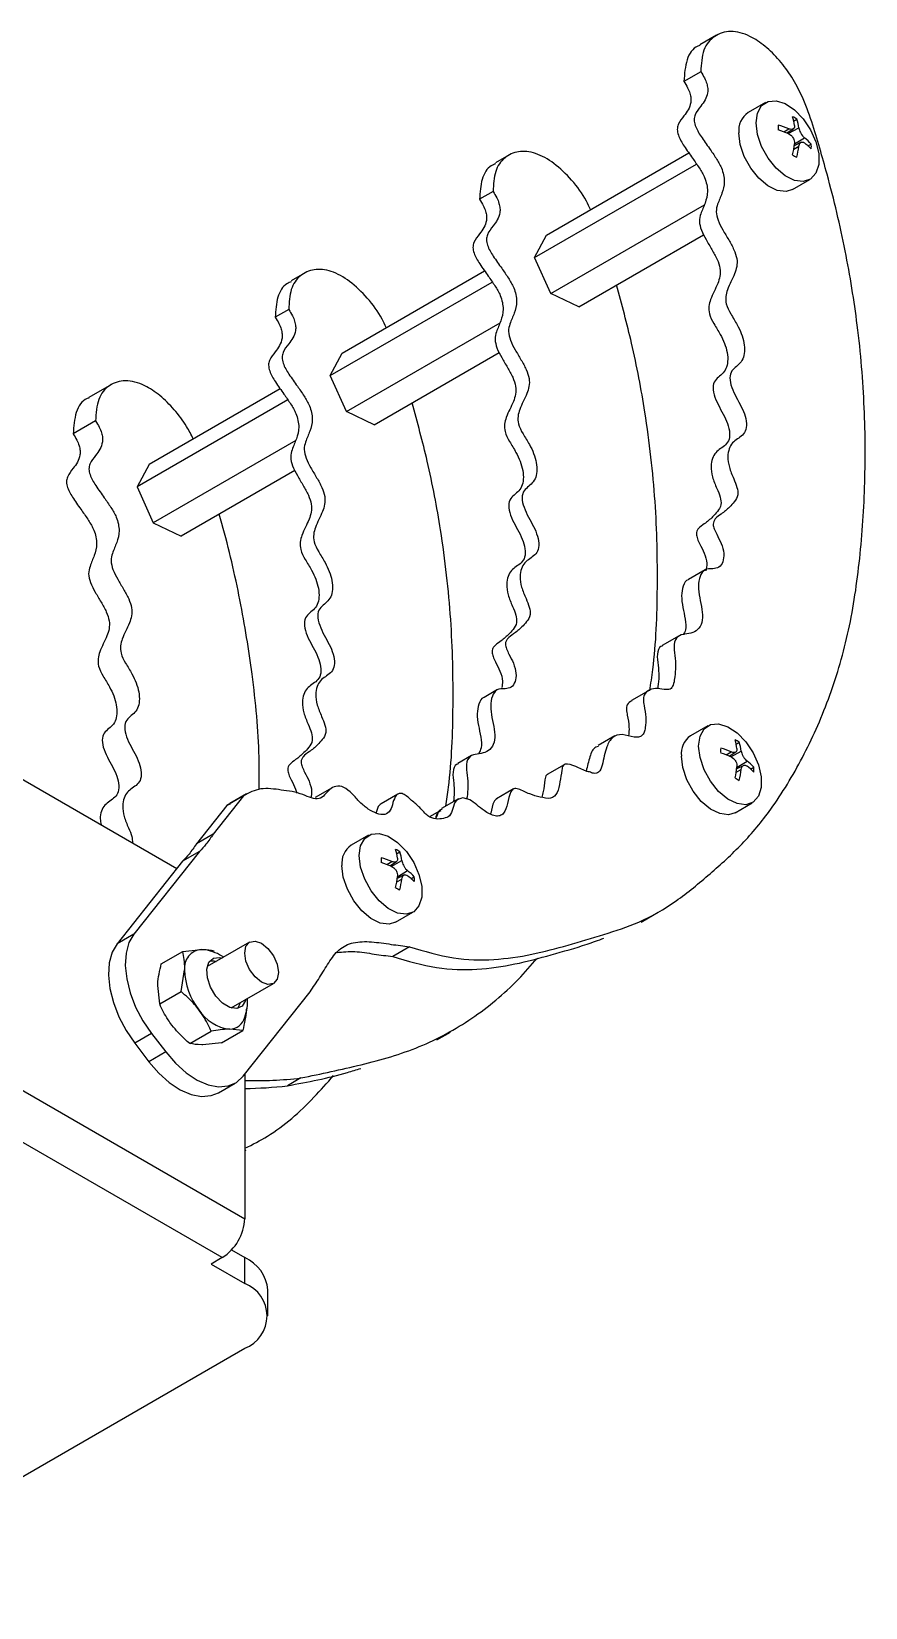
# Model space of a CAD drawing. Header units: millimetres. Extents: x 0 to 1189, y 0 to 841.
# Drawn here: x 693.8 to 746.3, y 205.4 to 304.7 of the extents above; entities that cross this region are included whole.
import ezdxf

# ---------------------------------------------------------------- set-up
doc = ezdxf.new("R2010")
doc.units = ezdxf.units.MM

msp = doc.modelspace()

# ---------------------------------------------------------------- linework, layer by layer
at = {"color": 7, "linetype": 'Continuous', "lineweight": 25}
for p, q in [((736.968, 304.459), (735.908, 303.847)), ((735.975, 302.166), (734.914, 301.553)), ((740.044, 300.219), (738.953, 299.589)), ((741.817, 299.058), (742.024, 299.176)), ((741.391, 298.303), (741.813, 298.571)), ((723.887, 296.907), (723.038, 296.418)), ((726.258, 291.87), (735.23, 297.049)), ((742.3, 297.723), (741.86, 297.494)), ((742.724, 297.484), (742.931, 297.605)), ((725.511, 290.451), (735.716, 296.342)), ((741.753, 294.739), (742.844, 295.369)), ((722.893, 294.614), (722.045, 294.124)), ((726.525, 288.194), (736.202, 293.78)), ((725.511, 290.451), (726.258, 291.87)), ((728.286, 287.355), (736.154, 291.897)), ((726.525, 288.194), (725.511, 290.451)), ((711.017, 289.478), (710.169, 288.988)), ((713.389, 284.44), (722.36, 289.62)), ((712.641, 283.022), (722.846, 288.913)), ((728.286, 287.355), (726.525, 288.194)), ((710.024, 287.184), (709.175, 286.695)), ((713.655, 280.764), (723.333, 286.351)), ((712.641, 283.022), (713.389, 284.44)), ((715.416, 279.925), (723.285, 284.468)), ((713.655, 280.764), (712.641, 283.022)), ((698.855, 282.457), (697.441, 281.641)), ((709.491, 282.19), (701.226, 277.419)), ((709.977, 281.484), (700.479, 276.001)), ((697.862, 280.163), (696.447, 279.347)), ((715.416, 279.925), (713.655, 280.764)), ((710.464, 278.922), (701.493, 273.743)), ((701.226, 277.419), (700.479, 276.001)), ((710.416, 277.039), (703.254, 272.904)), ((700.479, 276.001), (701.493, 273.743)), ((701.493, 273.743), (703.254, 272.904)), ((736.257, 270.784), (735.196, 270.172)), ((734.609, 266.627), (733.548, 266.015)), ((723.175, 263.233), (722.327, 262.743)), ((732.678, 263.169), (731.617, 262.557)), ((687.003, 261.19), (702.977, 251.968)), ((730.573, 260.334), (729.513, 259.721)), ((736.422, 260.961), (735.331, 260.331)), ((737.768, 259.045), (738.191, 259.313)), ((738.195, 259.8), (738.401, 259.918)), ((721.528, 259.075), (720.679, 258.585)), ((727.371, 258.505), (726.311, 257.893)), ((738.678, 258.465), (738.238, 258.236)), ((739.102, 258.226), (739.309, 258.346)), ((707.182, 256.546), (705.272, 254.138)), ((707.182, 256.546), (706.121, 255.933)), ((707.37, 256.665), (706.309, 256.052)), ((712.757, 257.045), (711.696, 256.433)), ((716.905, 256.657), (715.844, 256.045)), ((720.712, 256.359), (719.652, 255.747)), ((724.177, 256.976), (723.116, 256.364)), ((706.121, 255.933), (704.212, 253.525)), ((706.328, 256.015), (706.121, 255.933)), ((719.479, 255.55), (718.93, 255.233)), ((738.131, 255.481), (739.222, 256.111)), ((705.272, 254.138), (704.212, 253.525)), ((715.044, 254.058), (713.953, 253.428)), ((703.339, 252.425), (699.215, 247.224)), ((704.4, 253.038), (700.275, 247.836)), ((704.4, 253.038), (703.339, 252.425)), ((716.39, 252.142), (716.813, 252.41)), ((716.817, 252.897), (717.023, 253.015)), ((717.3, 251.562), (716.86, 251.333)), ((717.724, 251.323), (717.931, 251.444)), ((716.753, 248.578), (717.844, 249.208)), ((732.225, 248.593), (733.286, 249.205)), ((700.275, 247.836), (699.215, 247.224)), ((707.563, 247.328), (704.892, 245.786)), ((678.261, 246.64), (707.252, 229.903)), ((701.998, 245.963), (703.347, 246.743)), ((703.347, 246.743), (704.517, 246.866)), ((717.637, 247.033), (716.576, 246.421)), ((703.248, 244.21), (703.471, 245.576)), ((701.898, 243.431), (701.774, 244.597)), ((706.392, 243.188), (709.063, 244.73)), ((705.838, 227.454), (676.847, 244.19)), ((701.898, 243.431), (703.248, 244.21)), ((707.152, 238.878), (711.372, 244.2)), ((701.389, 241.565), (700.328, 240.952)), ((701.389, 241.565), (702.277, 240.407)), ((703.791, 240.943), (705.141, 241.722)), ((705.783, 240.989), (707.133, 241.768)), ((707.133, 241.768), (706.311, 241.845)), ((719.356, 241.163), (720.205, 241.653)), ((700.328, 240.952), (701.217, 239.795)), ((702.277, 240.407), (701.217, 239.795)), ((705.783, 240.989), (704.614, 240.866)), ((705.597, 237.836), (706.658, 238.448)), ((707.252, 239.005), (707.252, 229.903)), ((710.793, 238.77), (709.945, 238.28)), ((707.252, 234.176), (707.335, 234.224)), ((705.838, 227.454), (705.131, 227.046)), ((706.42, 227.935), (707.252, 227.454)), ((707.252, 225.821), (707.252, 227.454)), ((705.131, 227.046), (707.252, 225.821)), ((708.717, 223.78), (708.717, 225.413)), ((678.968, 205.411), (707.252, 221.739))]:
    msp.add_line(p, q, dxfattribs=at)
at = {"color": 8, "linetype": 'Continuous', "lineweight": 25}
for p, q in [((741.205, 298.377), (741.516, 298.569)), ((741.483, 298.263), (742.148, 298.621)), ((741.886, 297.61), (742.51, 297.995)), ((741.83, 297.294), (742.148, 297.465)), ((737.582, 259.119), (737.893, 259.311)), ((737.861, 259.005), (738.526, 259.363)), ((738.208, 258.036), (738.526, 258.207)), ((738.264, 258.352), (738.887, 258.737)), ((716.204, 252.216), (716.515, 252.408)), ((716.483, 252.102), (717.148, 252.46)), ((716.83, 251.133), (717.148, 251.304)), ((716.886, 251.449), (717.509, 251.834))]:
    msp.add_line(p, q, dxfattribs=at)
at = {"color": 7, "linetype": 'Continuous', "lineweight": 25, "flags": 128}
for points in [[(739.464, 298.937), (739.552, 299.56), (739.808, 300.026), (740.21, 300.294), (740.721, 300.339), (741.296, 300.159), (741.885, 299.768), (742.434, 299.202), (742.895, 298.511), (743.228, 297.756), (743.402, 297.004), (743.402, 296.323), (743.228, 295.772), (742.895, 295.401), (742.434, 295.242), (741.885, 295.31), (741.296, 295.599), (740.721, 296.083), (740.21, 296.719), (739.808, 297.45), (739.552, 298.212), (739.464, 298.937)], [(741.753, 294.739), (741.343, 294.613), (740.794, 294.681), (740.205, 294.97), (739.63, 295.453), (739.119, 296.089), (738.717, 296.82), (738.461, 297.582), (738.373, 298.307)], [(735.842, 259.679), (735.93, 260.302), (736.186, 260.768), (736.587, 261.036), (737.098, 261.081), (737.674, 260.901), (738.262, 260.51), (738.812, 259.944), (739.273, 259.253), (739.606, 258.498), (739.78, 257.746), (739.78, 257.065), (739.606, 256.514), (739.273, 256.143), (738.812, 255.984), (738.262, 256.052), (737.674, 256.341), (737.098, 256.825), (736.587, 257.461), (736.186, 258.192), (735.93, 258.954), (735.842, 259.679)], [(738.131, 255.481), (737.721, 255.354), (737.172, 255.423), (736.583, 255.711), (736.008, 256.195), (735.497, 256.831), (735.095, 257.562), (734.839, 258.324), (734.751, 259.049)], [(714.464, 252.776), (714.552, 253.399), (714.808, 253.865), (715.209, 254.133), (715.72, 254.179), (716.296, 253.998), (716.884, 253.607), (717.434, 253.041), (717.895, 252.35), (718.228, 251.595), (718.402, 250.843), (718.402, 250.162), (718.228, 249.611), (717.895, 249.24), (717.434, 249.081), (716.884, 249.149), (716.296, 249.438), (715.72, 249.922), (715.209, 250.558), (714.808, 251.289), (714.552, 252.051), (714.464, 252.776)], [(716.753, 248.578), (716.343, 248.452), (715.794, 248.52), (715.205, 248.809), (714.63, 249.292), (714.119, 249.928), (713.717, 250.659), (713.461, 251.421), (713.373, 252.146)], [(699.215, 247.224), (698.905, 246.686), (698.723, 246.019), (698.674, 245.249), (698.762, 244.405), (698.982, 243.519), (699.325, 242.625), (699.78, 241.759), (700.328, 240.952)], [(700.275, 247.836), (699.966, 247.299), (699.784, 246.632), (699.735, 245.861), (699.822, 245.017), (700.042, 244.131), (700.386, 243.238), (700.841, 242.371), (701.389, 241.565)], [(707.252, 246.641), (707.333, 247.064), (707.563, 247.328), (707.907, 247.395), (708.313, 247.254), (708.719, 246.926), (709.063, 246.462), (709.293, 245.932), (709.374, 245.417), (709.293, 244.995), (709.063, 244.73), (708.719, 244.663), (708.313, 244.804), (707.907, 245.132), (707.563, 245.596), (707.333, 246.126), (707.252, 246.641)], [(704.816, 246.837), (704.75, 246.849), (704.517, 246.866)], [(705.437, 243.929), (705.102, 244.484), (704.903, 245.077), (704.867, 245.626), (704.998, 246.058), (705.28, 246.314), (705.673, 246.359), (705.825, 246.325)], [(705.063, 246.149), (705.31, 246.15), (705.462, 246.115)], [(707.325, 243.726), (707.305, 243.652), (707.095, 243.303), (706.751, 243.149), (706.321, 243.213), (705.862, 243.485), (705.437, 243.929)], [(706.961, 243.517), (706.942, 243.443), (706.791, 243.155)], [(702.277, 240.407), (702.898, 239.692), (703.566, 239.095), (704.258, 238.64), (704.945, 238.344), (705.602, 238.218), (706.204, 238.268), (706.727, 238.491), (707.152, 238.878)], [(701.217, 239.795), (701.837, 239.079), (702.506, 238.483), (703.197, 238.027), (703.884, 237.731), (704.542, 237.606), (705.144, 237.655), (705.597, 237.836)]]:
    msp.add_lwpolyline(points, dxfattribs=at)
at = {"color": 7, "linetype": 'Continuous', "lineweight": 25}
for centre, radius, start, end in [((739.737, 298.462), 1.373, 124.82231, 186.48985), ((738.549, 298.362), 3.353, 7.13225, 16.74891), ((741.199, 298.052), 1.394, 53.72556, 66.27982), ((738.939, 298.191), 3.238, 7.63162, 17.70639), ((742.238, 298.652), 1.394, 173.72131, 186.27869), ((739.165, 293.007), 6.038, 67.08559, 73.76939), ((738.868, 292.246), 6.561, 66.19936, 72.39415), ((740.515, 295.419), 3.257, 42.1322, 52.24783), ((735.347, 298.359), 6.57, 347.41655, 353.55568), ((742.584, 298.051), 1.393, 233.72205, 246.28333), ((736.152, 298.194), 6.041, 346.41827, 353.06415), ((740.506, 295.003), 3.34, 43.44939, 53.14276), ((741.545, 297.452), 1.394, 353.72132, 6.27868), ((736.115, 259.204), 1.373, 124.82237, 186.48988), ((738.616, 259.394), 1.394, 173.72146, 186.27854), ((735.543, 253.751), 6.037, 67.0844, 73.76963), ((735.245, 252.987), 6.562, 66.19977, 72.39373), ((734.926, 259.104), 3.353, 7.13252, 16.74873), ((737.576, 258.794), 1.394, 53.72622, 66.27916), ((735.316, 258.933), 3.238, 7.63181, 17.70623), ((731.725, 259.101), 6.571, 347.41677, 353.55537), ((732.529, 258.936), 6.041, 346.41847, 353.06392), ((736.893, 256.162), 3.257, 42.13194, 52.24901), ((736.884, 255.744), 3.34, 43.44982, 53.14235), ((737.923, 258.194), 1.394, 353.72154, 6.27846), ((738.962, 258.794), 1.394, 233.72622, 246.27916), ((714.737, 252.301), 1.373, 124.82237, 186.48976), ((717.238, 252.491), 1.394, 173.72124, 186.27876), ((714.165, 246.847), 6.037, 67.08475, 73.76929), ((713.867, 246.085), 6.561, 66.1994, 72.39411), ((713.549, 252.201), 3.353, 7.13219, 16.74908), ((716.199, 251.891), 1.394, 53.72503, 66.28034), ((713.938, 252.03), 3.238, 7.63172, 17.70629), ((710.347, 252.198), 6.57, 347.41658, 353.55553), ((711.151, 252.033), 6.041, 346.4186, 353.06382), ((715.515, 249.258), 3.257, 42.13228, 52.24864), ((715.506, 248.842), 3.34, 43.44948, 53.14267), ((716.545, 251.291), 1.394, 353.72157, 6.27843), ((717.584, 251.891), 1.394, 233.72591, 246.27946), ((704.624, 245.71), 1.16, 95.27339, 186.62196), ((704.162, 243.633), 3.271, 57.29403, 78.46086), ((707.589, 245.632), 4.118, 180.77463, 218.54233), ((704.162, 243.633), 3.271, 341.53376, 2.70059), ((706.621, 244.495), 2.668, 212.38363, 263.31785), ((706.281, 242.864), 1.019, 271.68623, 344.78008), ((707.993, 262.162), 23.559, 268.19902, 276.82699), ((707.165, 261.405), 23.292, 270.21537, 276.85488), ((704.182, 230.043), 3.074, 302.60551, 357.39449), ((706.215, 225.164), 2.515, 5.69476, 65.62538), ((706.478, 223.78), 2.183, 290.78341, 69.2166)]:
    msp.add_arc(centre, radius, start, end, dxfattribs=at)
for points, knots in [([(717.637, 247.033), (718.568, 246.757), (720.41, 246.21), (722.965, 246.174), (725.35, 246.518), (727.623, 247.134), (729.871, 247.804), (732.232, 248.56), (734.459, 249.87), (736.569, 251.62), (738.614, 253.469), (740.603, 255.866), (742.434, 258.903), (744.078, 262.57), (745.314, 266.645), (746.01, 271.171), (746.352, 275.949), (746.338, 280.952), (745.929, 285.945), (745.124, 290.88), (744.239, 294.63), (743.472, 297.351), (742.984, 299), (742.43, 300.511), (741.736, 301.837), (740.94, 302.909), (740.034, 303.801), (738.969, 304.51), (737.818, 304.803), (736.802, 304.471), (736.069, 303.615), (736.006, 302.65), (735.975, 302.166)], [0, 0, 0, 0, 0.035527, 0.070279, 0.105031, 0.139993, 0.175028, 0.209932, 0.25102, 0.292289, 0.333482, 0.374609, 0.428069, 0.481552, 0.535052, 0.588496, 0.641935, 0.695569, 0.749052, 0.795502, 0.842301, 0.858162, 0.874169, 0.889906, 0.901471, 0.913197, 0.925039, 0.936818, 0.952397, 0.96817, 0.984017, 1, 1, 1, 1]), ([(735.923, 303.814), (735.879, 303.801), (735.49, 303.695), (735.024, 302.97), (734.951, 302.027), (734.914, 301.553)], [0, 0, 0, 0, 0.060977, 0.52848, 1, 1, 1, 1]), ([(735.975, 302.166), (736.057, 302.035), (736.208, 301.797), (736.357, 301.431), (736.421, 301.11), (736.407, 300.735), (736.251, 300.358), (735.945, 299.945), (735.653, 299.6), (735.53, 299.163), (735.635, 298.66), (736.014, 298.036), (736.488, 297.381), (736.937, 296.735), (737.351, 296.037), (737.517, 295.184), (737.316, 294.473), (737.06, 293.93), (736.909, 293.383), (737.053, 292.774), (737.372, 292.178), (737.731, 291.578), (738.068, 290.985), (738.279, 290.378), (738.254, 289.858), (738.039, 289.211), (737.715, 288.672), (737.532, 288.032), (737.544, 287.494), (737.872, 286.863), (738.364, 286.113), (738.791, 285.049), (738.712, 283.939), (738.159, 283.581), (737.797, 283.166), (737.801, 282.58), (738.044, 281.953), (738.367, 281.36), (738.685, 280.766), (738.868, 280.145), (738.853, 279.59), (738.522, 279.133), (737.918, 278.881), (737.624, 278.103), (737.743, 277.239), (738.024, 276.582), (738.277, 275.997), (738.35, 275.417), (738.09, 275.062), (737.735, 274.668), (737.321, 274.324), (736.946, 274.086), (736.786, 273.852), (736.74, 273.641), (736.822, 273.339), (737.013, 272.939), (737.286, 272.436), (737.46, 271.798), (737.384, 271.27), (737.147, 270.897), (736.868, 270.862), (736.731, 270.844)], [0, 0, 0, 0, 0.0105837, 0.0193897, 0.0272893, 0.035018, 0.051333, 0.0687741, 0.0931045, 0.103018, 0.1121462, 0.1301011, 0.1516223, 0.1688955, 0.1847936, 0.2065296, 0.2306243, 0.2557785, 0.2707197, 0.2845864, 0.3001379, 0.3168697, 0.3328906, 0.3470409, 0.3610865, 0.3766967, 0.4153092, 0.4295797, 0.4420918, 0.4580942, 0.4762395, 0.5047968, 0.5348036, 0.5661592, 0.5818191, 0.5967111, 0.6125103, 0.6281324, 0.6433899, 0.658668, 0.6740566, 0.6890177, 0.720617, 0.7511052, 0.7686072, 0.7868438, 0.8005491, 0.812909, 0.830354, 0.8478065, 0.8748283, 0.8937723, 0.9004025, 0.9062763, 0.913721, 0.9223149, 0.9370398, 0.952966, 0.9687486, 0.9845666, 1, 1, 1, 1]), ([(734.914, 301.553), (734.997, 301.423), (735.148, 301.185), (735.297, 300.818), (735.36, 300.497), (735.347, 300.122), (735.19, 299.746), (734.885, 299.333), (734.593, 298.987), (734.469, 298.55), (734.574, 298.048), (734.953, 297.424), (735.427, 296.769), (735.877, 296.122), (736.291, 295.425), (736.456, 294.571), (736.256, 293.861), (736, 293.317), (735.848, 292.771), (735.993, 292.161), (736.312, 291.566), (736.67, 290.966), (737.008, 290.373), (737.219, 289.766), (737.193, 289.246), (736.979, 288.599), (736.654, 288.06), (736.471, 287.419), (736.483, 286.882), (736.811, 286.25), (737.303, 285.501), (737.731, 284.436), (737.651, 283.327), (737.098, 282.969), (736.737, 282.554), (736.74, 281.968), (736.983, 281.341), (737.306, 280.748), (737.625, 280.154), (737.807, 279.532), (737.793, 278.977), (737.462, 278.521), (736.857, 278.268), (736.563, 277.491), (736.682, 276.627), (736.963, 275.969), (737.217, 275.385), (737.289, 274.804), (737.03, 274.449), (736.674, 274.056), (736.26, 273.711), (735.886, 273.474), (735.726, 273.24), (735.68, 273.028), (735.762, 272.727), (735.953, 272.326), (736.223, 271.826), (736.404, 271.192), (736.334, 270.872), (736.3, 270.718)], [0, 0, 0, 0, 0.010937, 0.020037, 0.0282, 0.036187, 0.053047, 0.07107, 0.096213, 0.106457, 0.11589, 0.134445, 0.156684, 0.174534, 0.190963, 0.213425, 0.238324, 0.264318, 0.279758, 0.294088, 0.310158, 0.327449, 0.344005, 0.358627, 0.373142, 0.389273, 0.429175, 0.443922, 0.456852, 0.473388, 0.492139, 0.52165, 0.552659, 0.585061, 0.601244, 0.616633, 0.63296, 0.649103, 0.66487, 0.680658, 0.696561, 0.712021, 0.744676, 0.776182, 0.794268, 0.813114, 0.827276, 0.840049, 0.858076, 0.876111, 0.904035, 0.923612, 0.930463, 0.936533, 0.944227, 0.953107, 0.968324, 0.984782, 1, 1, 1, 1]), ([(741.876, 298.778), (741.877, 298.737), (741.879, 298.655), (741.824, 298.569), (741.731, 298.527), (741.622, 298.53), (741.546, 298.557), (741.516, 298.569)], [0, 0, 0, 0, 0.21479, 0.429923, 0.642626, 0.854311, 1, 1, 1, 1]), ([(741.516, 298.249), (741.561, 298.224), (741.652, 298.173), (741.766, 298.042), (741.846, 297.889), (741.882, 297.742), (741.878, 297.657), (741.876, 297.622)], [0, 0, 0, 0, 0.214631, 0.429677, 0.642326, 0.854016, 1, 1, 1, 1]), ([(742.148, 298.621), (742.158, 298.575), (742.176, 298.483), (742.245, 298.326), (742.335, 298.179), (742.428, 298.065), (742.486, 298.015), (742.51, 297.995)], [0, 0, 0, 0, 0.21479, 0.429923, 0.642627, 0.854311, 1, 1, 1, 1]), ([(729.038, 293.475), (728.956, 293.655), (728.648, 294.326), (727.855, 295.373), (726.747, 296.439), (725.56, 297.099), (724.462, 297.206), (723.586, 296.798), (722.966, 295.95), (722.918, 295.061), (722.893, 294.614)], [0, 0, 0, 0, 0.049231, 0.183473, 0.319332, 0.454107, 0.588853, 0.725239, 0.86195, 1, 1, 1, 1]), ([(742.148, 297.465), (742.158, 297.512), (742.176, 297.607), (742.245, 297.7), (742.335, 297.74), (742.428, 297.728), (742.486, 297.69), (742.51, 297.675)], [0, 0, 0, 0, 0.214782, 0.429924, 0.642622, 0.85431, 1, 1, 1, 1]), ([(723.066, 296.365), (722.969, 296.327), (722.57, 296.174), (722.128, 295.441), (722.072, 294.564), (722.045, 294.124)], [0, 0, 0, 0, 0.139159, 0.567482, 1, 1, 1, 1]), ([(722.045, 294.124), (722.127, 293.994), (722.278, 293.755), (722.427, 293.389), (722.491, 293.068), (722.477, 292.693), (722.321, 292.317), (722.015, 291.903), (721.723, 291.558), (721.6, 291.121), (721.705, 290.619), (722.084, 289.995), (722.558, 289.339), (723.007, 288.693), (723.421, 287.995), (723.587, 287.142), (723.386, 286.431), (723.13, 285.888), (722.979, 285.342), (723.123, 284.732), (723.442, 284.137), (723.801, 283.536), (724.138, 282.943), (724.349, 282.337), (724.324, 281.817), (724.109, 281.17), (723.785, 280.63), (723.602, 279.99), (723.614, 279.452), (723.942, 278.821), (724.434, 278.072), (724.861, 277.007), (724.782, 275.898), (724.229, 275.539), (723.867, 275.125), (723.871, 274.539), (724.114, 273.911), (724.437, 273.319), (724.755, 272.725), (724.938, 272.103), (724.923, 271.548), (724.592, 271.091), (723.988, 270.839), (723.694, 270.062), (723.813, 269.197), (724.094, 268.54), (724.347, 267.955), (724.42, 267.375), (724.16, 267.02), (723.805, 266.626), (723.391, 266.282), (723.016, 266.044), (722.856, 265.811), (722.81, 265.599), (722.892, 265.297), (723.084, 264.897), (723.352, 264.397), (723.53, 263.794), (723.467, 263.498), (723.44, 263.369)], [0, 0, 0, 0, 0.0109644, 0.0200872, 0.028271, 0.0362777, 0.0531796, 0.0712482, 0.0964538, 0.1067239, 0.1161805, 0.1347813, 0.1570767, 0.1749713, 0.1914413, 0.2139593, 0.2389207, 0.2649798, 0.2804585, 0.2948241, 0.310935, 0.3282687, 0.3448659, 0.3595253, 0.3740762, 0.3902479, 0.4302495, 0.4450333, 0.4579956, 0.4745736, 0.4933716, 0.5229563, 0.5540426, 0.5865262, 0.6027494, 0.6181771, 0.6345447, 0.6507287, 0.6665351, 0.6823629, 0.698305, 0.7138043, 0.7465404, 0.7781253, 0.796257, 0.8151496, 0.829348, 0.8421525, 0.8602251, 0.8783053, 0.9062992, 0.9259248, 0.9327934, 0.9388786, 0.9465911, 0.9554941, 0.9707487, 0.9872479, 1, 1, 1, 1]), ([(722.893, 294.614), (722.976, 294.484), (723.127, 294.245), (723.276, 293.879), (723.339, 293.558), (723.326, 293.183), (723.169, 292.807), (722.864, 292.393), (722.572, 292.048), (722.448, 291.611), (722.553, 291.109), (722.932, 290.484), (723.406, 289.829), (723.856, 289.183), (724.27, 288.485), (724.436, 287.632), (724.235, 286.921), (723.979, 286.378), (723.827, 285.832), (723.972, 285.222), (724.291, 284.626), (724.649, 284.026), (724.987, 283.433), (725.198, 282.826), (725.173, 282.307), (724.958, 281.66), (724.633, 281.12), (724.45, 280.48), (724.463, 279.942), (724.79, 279.311), (725.282, 278.562), (725.71, 277.497), (725.63, 276.388), (725.077, 276.029), (724.716, 275.614), (724.719, 275.029), (724.962, 274.401), (725.285, 273.808), (725.604, 273.214), (725.786, 272.593), (725.772, 272.038), (725.441, 271.581), (724.837, 271.329), (724.542, 270.551), (724.661, 269.687), (724.943, 269.03), (725.196, 268.445), (725.268, 267.865), (725.009, 267.51), (724.654, 267.116), (724.239, 266.772), (723.865, 266.534), (723.705, 266.301), (723.659, 266.089), (723.741, 265.787), (723.932, 265.387), (724.204, 264.885), (724.379, 264.246), (724.303, 263.718), (724.065, 263.345), (723.787, 263.31), (723.65, 263.292)], [0, 0, 0, 0, 0.0105837, 0.0193897, 0.0272893, 0.035018, 0.051333, 0.0687741, 0.0931045, 0.103018, 0.1121462, 0.1301011, 0.1516223, 0.1688955, 0.1847936, 0.2065296, 0.2306243, 0.2557785, 0.2707197, 0.2845864, 0.3001379, 0.3168697, 0.3328906, 0.3470409, 0.3610865, 0.3766967, 0.4153092, 0.4295797, 0.4420918, 0.4580942, 0.4762395, 0.5047968, 0.5348036, 0.5661592, 0.5818191, 0.5967111, 0.6125103, 0.6281324, 0.6433899, 0.658668, 0.6740566, 0.6890177, 0.720617, 0.7511052, 0.7686072, 0.7868438, 0.8005491, 0.812909, 0.830354, 0.8478065, 0.8748283, 0.8937723, 0.9004025, 0.9062763, 0.913721, 0.9223149, 0.9370398, 0.952966, 0.9687486, 0.9845666, 1, 1, 1, 1]), ([(710.197, 288.936), (710.099, 288.898), (709.7, 288.745), (709.258, 288.012), (709.203, 287.135), (709.175, 286.695)], [0, 0, 0, 0, 0.139159, 0.567482, 1, 1, 1, 1]), ([(716.169, 286.046), (716.087, 286.226), (715.779, 286.897), (714.986, 287.943), (713.878, 289.009), (712.69, 289.67), (711.593, 289.777), (710.717, 289.369), (710.097, 288.521), (710.048, 287.631), (710.024, 287.184)], [0, 0, 0, 0, 0.049231, 0.183473, 0.319332, 0.454107, 0.588853, 0.725239, 0.86195, 1, 1, 1, 1]), ([(732.761, 263.164), (732.83, 263.61), (733.148, 265.666), (733.289, 269.645), (733.186, 275.036), (732.593, 280.218), (731.729, 284.804), (731.002, 287.503), (730.67, 288.731)], [0, 0, 0, 0, 0.059685, 0.275008, 0.491018, 0.705732, 0.866108, 1, 1, 1, 1]), ([(710.024, 287.184), (710.106, 287.054), (710.258, 286.816), (710.407, 286.449), (710.47, 286.128), (710.457, 285.754), (710.3, 285.377), (709.994, 284.964), (709.702, 284.619), (709.579, 284.181), (709.684, 283.679), (710.063, 283.055), (710.537, 282.4), (710.986, 281.754), (711.401, 281.056), (711.566, 280.203), (711.366, 279.492), (711.11, 278.948), (710.958, 278.402), (711.102, 277.793), (711.422, 277.197), (711.78, 276.597), (712.117, 276.004), (712.328, 275.397), (712.303, 274.877), (712.089, 274.23), (711.764, 273.691), (711.581, 273.05), (711.593, 272.513), (711.921, 271.882), (712.413, 271.132), (712.84, 270.068), (712.761, 268.958), (712.208, 268.6), (711.846, 268.185), (711.85, 267.599), (712.093, 266.972), (712.416, 266.379), (712.735, 265.785), (712.917, 265.163), (712.903, 264.609), (712.572, 264.152), (711.967, 263.9), (711.673, 263.122), (711.792, 262.258), (712.073, 261.601), (712.327, 261.016), (712.399, 260.435), (712.139, 260.08), (711.784, 259.687), (711.37, 259.343), (710.995, 259.105), (710.836, 258.871), (710.789, 258.66), (710.871, 258.358), (711.063, 257.958), (711.331, 257.458), (711.509, 256.854), (711.447, 256.557), (711.419, 256.427)], [0, 0, 0, 0, 0.0109638, 0.020086, 0.0282692, 0.0362755, 0.0531764, 0.0712439, 0.096448, 0.1067174, 0.1161735, 0.1347731, 0.1570672, 0.1749607, 0.1914297, 0.2139463, 0.2389062, 0.2649637, 0.2804415, 0.2948062, 0.3109162, 0.3282487, 0.344845, 0.3595035, 0.3740535, 0.3902242, 0.4302233, 0.4450063, 0.4579678, 0.4745448, 0.4933417, 0.5229245, 0.5540089, 0.5864905, 0.6027128, 0.6181395, 0.6345061, 0.6506892, 0.6664946, 0.6823214, 0.6982626, 0.713761, 0.746495, 0.778078, 0.7962086, 0.8151001, 0.8292976, 0.8421013, 0.8601728, 0.878252, 0.9062441, 0.9258685, 0.9327367, 0.9388215, 0.9465336, 0.955436, 0.9706898, 0.9871879, 1, 1, 1, 1]), ([(709.175, 286.695), (709.258, 286.565), (709.409, 286.326), (709.558, 285.96), (709.621, 285.639), (709.608, 285.264), (709.451, 284.887), (709.146, 284.474), (708.854, 284.129), (708.73, 283.692), (708.835, 283.189), (709.214, 282.565), (709.688, 281.91), (710.138, 281.264), (710.552, 280.566), (710.718, 279.713), (710.517, 279.002), (710.261, 278.459), (710.109, 277.912), (710.254, 277.303), (710.573, 276.707), (710.931, 276.107), (711.269, 275.514), (711.48, 274.907), (711.455, 274.388), (711.24, 273.741), (710.916, 273.201), (710.732, 272.561), (710.745, 272.023), (711.072, 271.392), (711.564, 270.642), (711.992, 269.578), (711.912, 268.468), (711.36, 268.11), (710.998, 267.695), (711.001, 267.109), (711.245, 266.482), (711.567, 265.889), (711.886, 265.295), (712.068, 264.674), (712.054, 264.119), (711.723, 263.662), (711.119, 263.41), (710.825, 262.632), (710.943, 261.768), (711.225, 261.111), (711.478, 260.526), (711.551, 259.946), (711.291, 259.591), (710.936, 259.197), (710.521, 258.853), (710.147, 258.615), (709.987, 258.381), (709.941, 258.17), (710.024, 257.868), (710.21, 257.469), (710.443, 257.078), (710.506, 256.794), (710.525, 256.704)], [0, 0, 0, 0, 0.011213, 0.020542, 0.028911, 0.0371, 0.054384, 0.072862, 0.098639, 0.109142, 0.118813, 0.137835, 0.160635, 0.178935, 0.195778, 0.218807, 0.244333, 0.270983, 0.286812, 0.301503, 0.317979, 0.335706, 0.352679, 0.36767, 0.382551, 0.399089, 0.439997, 0.455116, 0.468371, 0.485325, 0.504549, 0.534804, 0.566594, 0.599814, 0.616405, 0.632182, 0.64892, 0.665471, 0.681635, 0.697822, 0.714125, 0.729976, 0.763453, 0.795754, 0.814296, 0.833617, 0.848137, 0.861231, 0.879713, 0.898203, 0.926831, 0.946902, 0.953926, 0.960149, 0.968036, 0.977141, 0.992741, 1, 1, 1, 1]), ([(704.014, 279.029), (703.882, 279.293), (703.549, 279.956), (702.823, 280.905), (701.922, 281.799), (700.855, 282.507), (699.705, 282.801), (698.689, 282.469), (697.956, 281.613), (697.893, 280.648), (697.862, 280.163)], [0, 0, 0, 0, 0.073032, 0.183346, 0.294757, 0.405576, 0.552143, 0.70054, 0.84963, 1, 1, 1, 1]), ([(697.457, 281.607), (697.412, 281.595), (697.024, 281.489), (696.557, 280.764), (696.484, 279.821), (696.447, 279.347)], [0, 0, 0, 0, 0.060977, 0.52848, 1, 1, 1, 1]), ([(719.915, 255.899), (719.976, 256.291), (720.284, 258.293), (720.419, 262.216), (720.317, 267.607), (719.724, 272.789), (718.86, 277.375), (718.132, 280.074), (717.801, 281.302)], [0, 0, 0, 0, 0.05278, 0.269685, 0.487281, 0.703571, 0.865125, 1, 1, 1, 1]), ([(697.862, 280.163), (697.944, 280.033), (698.095, 279.795), (698.244, 279.428), (698.308, 279.107), (698.294, 278.732), (698.138, 278.356), (697.832, 277.943), (697.54, 277.598), (697.417, 277.16), (697.521, 276.658), (697.901, 276.034), (698.375, 275.379), (698.824, 274.732), (699.238, 274.035), (699.404, 273.182), (699.203, 272.471), (698.947, 271.927), (698.796, 271.381), (698.94, 270.771), (699.259, 270.176), (699.618, 269.576), (699.955, 268.983), (700.166, 268.376), (700.141, 267.856), (699.926, 267.209), (699.602, 266.67), (699.419, 266.029), (699.431, 265.492), (699.759, 264.86), (700.251, 264.111), (700.678, 263.046), (700.599, 261.937), (700.046, 261.579), (699.684, 261.164), (699.688, 260.578), (699.931, 259.951), (700.254, 259.358), (700.572, 258.764), (700.755, 258.142), (700.74, 257.588), (700.409, 257.131), (699.805, 256.878), (699.51, 256.102), (699.631, 255.236), (699.906, 254.583), (700.167, 254.01), (700.179, 253.711), (700.184, 253.581)], [0, 0, 0, 0, 0.013049, 0.023906, 0.033646, 0.043174, 0.06329, 0.084793, 0.114791, 0.127013, 0.138268, 0.160405, 0.186939, 0.208235, 0.227836, 0.254635, 0.284342, 0.315355, 0.333776, 0.350873, 0.370047, 0.390676, 0.410428, 0.427875, 0.445192, 0.464438, 0.512044, 0.529638, 0.545065, 0.564795, 0.587166, 0.622375, 0.659371, 0.69803, 0.717338, 0.735698, 0.755178, 0.774439, 0.79325, 0.812087, 0.83106, 0.849505, 0.888465, 0.926054, 0.947633, 0.970117, 0.987015, 1, 1, 1, 1]), ([(696.447, 279.347), (696.53, 279.217), (696.681, 278.978), (696.83, 278.612), (696.894, 278.291), (696.88, 277.916), (696.723, 277.54), (696.418, 277.126), (696.126, 276.781), (696.002, 276.344), (696.107, 275.842), (696.486, 275.218), (696.96, 274.562), (697.41, 273.916), (697.824, 273.218), (697.99, 272.365), (697.789, 271.654), (697.533, 271.111), (697.381, 270.565), (697.526, 269.955), (697.845, 269.36), (698.203, 268.759), (698.541, 268.166), (698.752, 267.56), (698.727, 267.04), (698.512, 266.393), (698.188, 265.854), (698.005, 265.213), (698.017, 264.676), (698.345, 264.044), (698.836, 263.295), (699.264, 262.23), (699.185, 261.121), (698.632, 260.762), (698.27, 260.348), (698.273, 259.762), (698.517, 259.134), (698.839, 258.542), (699.158, 257.948), (699.34, 257.326), (699.326, 256.771), (698.994, 256.315), (698.404, 256.058), (698.091, 255.371), (698.184, 254.849), (698.207, 254.722)], [0, 0, 0, 0, 0.01391, 0.025484, 0.035866, 0.046024, 0.067466, 0.090389, 0.122366, 0.135395, 0.147393, 0.17099, 0.199275, 0.221977, 0.242872, 0.27144, 0.303107, 0.336167, 0.355804, 0.374029, 0.394468, 0.416458, 0.437514, 0.456112, 0.474572, 0.495088, 0.545836, 0.564592, 0.581036, 0.602068, 0.625916, 0.663449, 0.702887, 0.744097, 0.764678, 0.784251, 0.805016, 0.825547, 0.8456, 0.86568, 0.885905, 0.905568, 0.947099, 0.987169, 1, 1, 1, 1]), ([(708.165, 256.936), (708.169, 257.617), (708.182, 259.955), (707.805, 263.95), (707.01, 268.876), (706.22, 272.276), (705.708, 274.092), (705.652, 274.289)], [0, 0, 0, 0, 0.126061, 0.432716, 0.699045, 0.967371, 1, 1, 1, 1]), ([(736.731, 270.844), (736.552, 270.845), (736.194, 270.847), (735.899, 270.392), (735.793, 269.773), (735.895, 269.03), (736.068, 268.29), (736.113, 267.579), (735.886, 267.07), (735.479, 266.801), (734.981, 266.737), (734.487, 266.639), (734.238, 266.116), (734.413, 265.122), (734.379, 264.302), (734.283, 263.619), (734.14, 263.268), (733.746, 263.203), (733.24, 263.354), (732.752, 263.24), (732.403, 263.016), (732.342, 262.594), (732.428, 262.105), (732.55, 261.479), (732.498, 260.935), (732.421, 260.538), (732.285, 260.313), (732.054, 260.233), (731.636, 260.242), (731.017, 260.481), (730.366, 260.287), (729.976, 259.539), (729.829, 258.685), (729.638, 258.059), (729.399, 257.95), (729.206, 257.956), (729.057, 258.017), (728.976, 258.05)], [0, 0, 0, 0, 0.031364, 0.062423, 0.094242, 0.125911, 0.157263, 0.187684, 0.218836, 0.249966, 0.281542, 0.312393, 0.343645, 0.374728, 0.436855, 0.45885, 0.478932, 0.49848, 0.530673, 0.561676, 0.593196, 0.608, 0.623621, 0.655374, 0.686731, 0.70262, 0.717712, 0.732902, 0.748976, 0.791768, 0.831679, 0.874006, 0.936545, 0.966227, 0.976086, 0.986988, 1, 1, 1, 1]), ([(735.2, 270.162), (735.191, 270.161), (735.016, 270.138), (734.85, 269.758), (734.729, 269.167), (734.837, 268.415), (735.001, 267.684), (735.064, 267.04), (734.93, 266.791), (734.878, 266.695)], [0, 0, 0, 0, 0.009689, 0.185047, 0.364703, 0.543505, 0.720521, 0.892278, 1, 1, 1, 1]), ([(733.561, 265.99), (733.529, 265.981), (733.341, 265.926), (733.186, 265.489), (733.343, 264.521), (733.343, 263.787), (733.264, 263.346), (733.256, 263.305)], [0, 0, 0, 0, 0.046104, 0.273866, 0.500404, 0.953181, 1, 1, 1, 1]), ([(723.65, 263.292), (723.47, 263.293), (723.113, 263.295), (722.817, 262.84), (722.711, 262.221), (722.813, 261.479), (722.986, 260.738), (723.031, 260.027), (722.804, 259.519), (722.398, 259.249), (721.9, 259.185), (721.405, 259.087), (721.157, 258.564), (721.327, 257.572), (721.321, 256.838), (721.24, 256.388), (721.23, 256.337)], [0, 0, 0, 0, 0.0705171, 0.1403483, 0.2118906, 0.2830932, 0.353584, 0.4219812, 0.4920215, 0.5620121, 0.6330069, 0.7023701, 0.7726356, 0.8425234, 0.9822066, 1, 1, 1, 1]), ([(722.331, 262.733), (722.322, 262.732), (722.147, 262.709), (721.98, 262.329), (721.859, 261.738), (721.967, 260.986), (722.133, 260.253), (722.193, 259.581), (722.044, 259.313), (721.98, 259.197)], [0, 0, 0, 0, 0.009463, 0.180742, 0.356217, 0.53086, 0.703756, 0.871517, 1, 1, 1, 1]), ([(731.632, 262.536), (731.515, 262.471), (731.331, 262.368), (731.283, 261.98), (731.366, 261.494), (731.489, 260.898), (731.442, 260.502), (731.421, 260.321)], [0, 0, 0, 0, 0.220763, 0.350328, 0.487041, 0.764943, 1, 1, 1, 1]), ([(729.541, 259.661), (729.481, 259.647), (729.2, 259.585), (728.963, 258.97), (728.831, 258.408), (728.76, 258.104)], [0, 0, 0, 0, 0.113052, 0.520347, 1, 1, 1, 1]), ([(738.254, 259.52), (738.255, 259.479), (738.257, 259.397), (738.201, 259.311), (738.109, 259.269), (738, 259.272), (737.924, 259.299), (737.893, 259.311)], [0, 0, 0, 0, 0.214785, 0.429926, 0.642625, 0.854311, 1, 1, 1, 1]), ([(738.526, 259.363), (738.535, 259.317), (738.554, 259.225), (738.623, 259.068), (738.713, 258.921), (738.806, 258.807), (738.864, 258.757), (738.887, 258.737)], [0, 0, 0, 0, 0.214785, 0.429926, 0.642625, 0.854311, 1, 1, 1, 1]), ([(720.691, 258.561), (720.66, 258.552), (720.471, 258.496), (720.315, 258.061), (720.473, 257.151), (720.435, 256.559), (720.41, 256.185)], [0, 0, 0, 0, 0.051768, 0.307514, 0.561886, 1, 1, 1, 1]), ([(728.976, 258.05), (728.934, 258.054), (728.832, 258.065), (728.595, 258.172), (728.173, 258.366), (727.745, 258.553), (727.435, 258.542), (727.314, 258.479), (727.246, 258.341), (727.205, 257.969), (727.105, 257.436), (726.994, 256.704), (726.544, 256.288), (725.863, 256.48), (725.198, 256.616), (724.623, 256.964), (724.177, 257.037), (723.931, 256.69), (723.829, 256.074), (723.646, 255.499), (723.337, 255.266), (722.921, 255.261), (722.399, 255.53), (721.879, 255.973), (721.412, 256.338), (721.117, 256.384), (720.966, 256.408)], [0, 0, 0, 0, 0.012276, 0.029629, 0.063749, 0.127468, 0.143121, 0.157508, 0.171806, 0.187237, 0.25035, 0.313027, 0.373878, 0.435891, 0.49742, 0.561771, 0.590166, 0.619172, 0.68742, 0.751824, 0.781421, 0.812194, 0.875353, 0.916798, 0.957338, 1, 1, 1, 1]), ([(737.893, 258.991), (737.939, 258.966), (738.03, 258.915), (738.144, 258.784), (738.224, 258.631), (738.259, 258.484), (738.255, 258.399), (738.254, 258.364)], [0, 0, 0, 0, 0.21463, 0.429678, 0.642318, 0.854012, 1, 1, 1, 1]), ([(738.526, 258.207), (738.535, 258.254), (738.554, 258.349), (738.623, 258.442), (738.713, 258.482), (738.806, 258.47), (738.864, 258.432), (738.887, 258.417)], [0, 0, 0, 0, 0.214785, 0.429926, 0.642625, 0.854311, 1, 1, 1, 1]), ([(720.966, 256.408), (720.816, 256.368), (720.513, 256.287), (720.359, 255.752), (720.205, 255.233), (719.757, 255.112), (719.323, 255.045), (718.765, 255.232), (718.286, 255.823), (717.764, 256.245), (717.323, 256.668), (716.971, 256.72), (716.729, 256.54), (716.584, 256.126), (716.462, 255.59), (716.094, 255.316), (715.577, 255.394), (715.037, 255.692), (714.5, 256.121), (714.031, 256.68), (713.488, 257.147), (712.977, 257.177), (712.588, 256.959), (712.3, 256.607), (711.966, 256.305), (711.45, 256.388), (710.626, 256.772), (709.563, 256.907), (708.215, 257.101), (707.526, 256.731), (707.182, 256.546)], [0, 0, 0, 0, 0.0315738, 0.0640097, 0.0956129, 0.1251871, 0.1575598, 0.186929, 0.2191384, 0.24998, 0.2816436, 0.2967132, 0.3128531, 0.3445175, 0.3753906, 0.4066731, 0.4378772, 0.4693158, 0.500561, 0.5324258, 0.5629064, 0.594277, 0.6255349, 0.6578088, 0.6884256, 0.7182975, 0.7504384, 0.8338264, 0.9169237, 1, 1, 1, 1]), ([(726.315, 257.885), (726.296, 257.876), (726.238, 257.85), (726.187, 257.726), (726.141, 257.361), (726.082, 256.92), (725.988, 256.577), (725.956, 256.459)], [0, 0, 0, 0, 0.051242, 0.159008, 0.275317, 0.751002, 1, 1, 1, 1]), ([(723.123, 256.355), (723.063, 256.302), (722.845, 256.107), (722.838, 255.661), (722.739, 255.432), (722.734, 255.421)], [0, 0, 0, 0, 0.264097, 0.962174, 1, 1, 1, 1]), ([(715.852, 256.031), (715.812, 256.01), (715.641, 255.919), (715.584, 255.652), (715.521, 255.475), (715.516, 255.461)], [0, 0, 0, 0, 0.21873, 0.939438, 1, 1, 1, 1]), ([(719.611, 255.597), (719.49, 255.534), (719.311, 255.442), (719.292, 255.177), (719.286, 255.09)], [0, 0, 0, 0, 0.672845, 1, 1, 1, 1]), ([(719.682, 255.691), (719.617, 255.671), (719.404, 255.604), (719.365, 255.288), (719.293, 255.128), (719.291, 255.124)], [0, 0, 0, 0, 0.295554, 0.982284, 1, 1, 1, 1]), ([(704.212, 253.525), (704.063, 253.303), (703.797, 252.904), (703.48, 252.572), (703.339, 252.425)], [0, 0, 0, 0, 0.558667, 1, 1, 1, 1]), ([(705.272, 254.138), (705.124, 253.915), (704.858, 253.516), (704.54, 253.184), (704.4, 253.038)], [0, 0, 0, 0, 0.558667, 1, 1, 1, 1]), ([(716.876, 252.617), (716.877, 252.576), (716.879, 252.494), (716.823, 252.408), (716.731, 252.366), (716.622, 252.369), (716.546, 252.396), (716.515, 252.408)], [0, 0, 0, 0, 0.2147839, 0.4299245, 0.6426226, 0.8543106, 1, 1, 1, 1]), ([(717.148, 252.46), (717.157, 252.414), (717.176, 252.322), (717.245, 252.165), (717.335, 252.018), (717.428, 251.904), (717.486, 251.854), (717.509, 251.834)], [0, 0, 0, 0, 0.214783, 0.429925, 0.642623, 0.854311, 1, 1, 1, 1]), ([(716.515, 252.088), (716.561, 252.063), (716.652, 252.012), (716.766, 251.881), (716.846, 251.728), (716.881, 251.581), (716.877, 251.496), (716.876, 251.461)], [0, 0, 0, 0, 0.2146302, 0.4296767, 0.6423185, 0.854014, 1, 1, 1, 1]), ([(717.148, 251.304), (717.157, 251.351), (717.176, 251.446), (717.245, 251.539), (717.335, 251.579), (717.428, 251.567), (717.486, 251.529), (717.509, 251.514)], [0, 0, 0, 0, 0.214785, 0.429927, 0.642624, 0.854311, 1, 1, 1, 1]), ([(711.372, 244.2), (711.571, 244.495), (711.974, 245.091), (712.532, 246.035), (713.153, 246.912), (714.089, 247.366), (715.239, 247.376), (716.453, 247.186), (717.25, 247.083), (717.637, 247.033)], [0, 0, 0, 0, 0.139177, 0.280721, 0.42086, 0.558725, 0.707884, 0.858512, 1, 1, 1, 1]), ([(716.576, 246.421), (717.507, 246.144), (719.35, 245.597), (721.905, 245.562), (724.29, 245.904), (726.558, 246.53), (728.437, 247.054), (729.522, 247.448), (729.875, 247.576)], [0, 0, 0, 0, 0.1850621, 0.366087, 0.547114, 0.7292303, 0.9117316, 1, 1, 1, 1]), ([(703.471, 245.576), (703.472, 245.606), (703.487, 246.033), (703.414, 246.401), (703.347, 246.743)], [0, 0, 0, 0, 0.07015, 1, 1, 1, 1]), ([(704.517, 246.866), (704.541, 246.866), (704.875, 246.872), (705.116, 246.829), (705.34, 246.788)], [0, 0, 0, 0, 0.07015, 1, 1, 1, 1]), ([(710.793, 238.77), (712.063, 239.034), (714.607, 239.564), (718.312, 240.612), (721.622, 242.437), (724.031, 244.429), (725.288, 245.859), (725.683, 246.309)], [0, 0, 0, 0, 0.223914, 0.448503, 0.672132, 0.896818, 1, 1, 1, 1]), ([(713.069, 246.674), (713.435, 246.71), (714.182, 246.784), (715.394, 246.568), (716.19, 246.469), (716.576, 246.421)], [0, 0, 0, 0, 0.330786, 0.675862, 1, 1, 1, 1]), ([(701.774, 244.597), (701.776, 244.627), (701.795, 245.056), (701.9, 245.526), (701.998, 245.963)], [0, 0, 0, 0, 0.07015, 1, 1, 1, 1]), ([(702.671, 242.087), (702.587, 242.201), (702.277, 242.628), (702.058, 243.091), (701.898, 243.431)], [0, 0, 0, 0, 0.268633, 1, 1, 1, 1]), ([(704.368, 243.066), (704.279, 243.178), (703.949, 243.593), (703.544, 243.949), (703.248, 244.21)], [0, 0, 0, 0, 0.268633, 1, 1, 1, 1]), ([(705.141, 241.722), (705.088, 241.842), (704.881, 242.306), (704.587, 242.742), (704.368, 243.066)], [0, 0, 0, 0, 0.257551, 1, 1, 1, 1]), ([(707.357, 243.135), (707.355, 243.104), (707.336, 242.675), (707.231, 242.205), (707.133, 241.768)], [0, 0, 0, 0, 0.07015, 1, 1, 1, 1]), ([(703.791, 240.943), (703.685, 241.032), (703.275, 241.379), (702.928, 241.785), (702.671, 242.087)], [0, 0, 0, 0, 0.257551, 1, 1, 1, 1]), ([(706.311, 241.845), (706.287, 241.845), (705.948, 241.836), (705.53, 241.777), (705.141, 241.722)], [0, 0, 0, 0, 0.07015, 1, 1, 1, 1]), ([(704.614, 240.866), (704.59, 240.865), (704.256, 240.859), (704.015, 240.903), (703.791, 240.943)], [0, 0, 0, 0, 0.07015, 1, 1, 1, 1]), ([(709.945, 238.28), (711.228, 238.518), (712.799, 238.809), (714.286, 239.284), (714.56, 239.371)], [0, 0, 0, 0, 0.816218, 1, 1, 1, 1]), ([(707.271, 234.338), (707.749, 234.582), (709.352, 235.397), (711.169, 237.022), (712.442, 238.459), (712.85, 238.92)], [0, 0, 0, 0, 0.22439, 0.750881, 1, 1, 1, 1])]:
    msp.add_open_spline(points, degree=3, knots=knots, dxfattribs=at)

doc.saveas('drawing.dxf')
